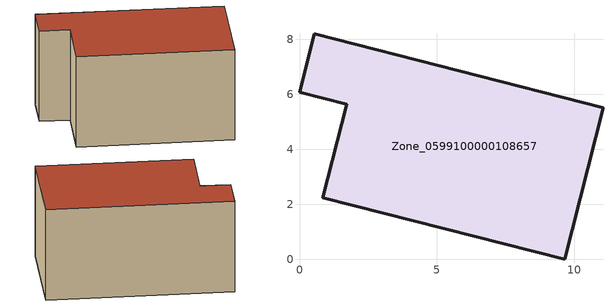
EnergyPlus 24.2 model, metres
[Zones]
Zone_0599100000108657
 floor ground (C_G): 11.04,5.52 9.64,0 0.85,2.24 1.71,5.64 0,6.08 0.54,8.21 z0
 wall outside (C_F): 9.64,0 11.04,5.52 0.54,8.21 0,6.08 1.71,5.64 0.85,2.24 9.64,0 z0:5.73
 roof outside (C_R): 0.85,2.24 9.64,0 11.04,5.52 0.54,8.21 0,6.08 1.71,5.64 z5.73
[BUILDING]
Pand.0599100000108657: North Axis=0; Terrain=City; Loads Convergence Tolerance Value=0.04; Temperature Convergence Tolerance Value=0.4; Solar Distribution=FullExterior; Maximum Number of Warmup Days=25; Minimum Number of Warmup Days=1
[Site:Location]
Rotterdam.The.Hague.AP_ZH_NLD Design_Conditions: Latitude=51.96; Longitude=4.45; Time Zone=1; Elevation=-4.5
[SITE:GROUNDTEMPERATURE:BUILDINGSURFACE]
18, 18, 18, 18, 18, 18, 18, 18, 18, 18, 18, 18
[MATERIAL] Thermal Absorptance=0.9; Solar Absorptance=0.7; Visible Absorptance=0.7
Name | Roughness | Thickness | Conductivity | Density | Specific Heat
G.TI.1975-1991 | MediumSmooth | 0.15 | 0.288461 | 540 | 1210
F.TI.1975-1991 | Rough | 0.3 | 0.230769 | 1920 | 840
R.TI.1975-1991 | MediumRough | 0.2 | 0.153846 | 1500 | 1000
[CONSTRUCTION]
C_G: G.TI.1975-1991
C_F: F.TI.1975-1991
C_R: R.TI.1975-1991
[ZONE]
Zone_0599100000108657: Type=1; Multiplier=1; Ceiling Height=Autocalculate; Volume=Autocalculate; Floor Area=autocalculate; Part of Total Floor Area=Yes
[ZONEINFILTRATION:DESIGNFLOWRATE]
Infil_Zone_0599100000108657: Zone or ZoneList or Space or SpaceList=Zone_0599100000108657; Schedule=AlwaysOn; Design Flow Rate Calculation Method=Flow/Area; Flow Rate per Floor Area=0.003; Constant Term Coefficient=1; Temperature Term Coefficient=0; Velocity Term Coefficient=0; Velocity Squared Term Coefficient=0
[HVACTEMPLATE:ZONE:IDEALLOADSAIRSYSTEM]
Zone_0599100000108657: Maximum Heating Supply Air Temperature=50; Minimum Cooling Supply Air Temperature=13; Maximum Heating Supply Air Humidity Ratio=0.0156; Minimum Cooling Supply Air Humidity Ratio=0.0077; Heating Limit=NoLimit; Cooling Limit=NoLimit; Dehumidification Control Type=ConstantSensibleHeatRatio; Cooling Sensible Heat Ratio=0.7; Dehumidification Setpoint=60; Humidification Control Type=None; Humidification Setpoint=30; Outdoor Air Method=None; Outdoor Air Flow Rate per Person=0.00944; Outdoor Air Flow Rate per Zone Floor Area=0; Outdoor Air Flow Rate per Zone=0; Demand Controlled Ventilation Type=None; Outdoor Air Economizer Type=NoEconomizer; Heat Recovery Type=None; Sensible Heat Recovery Effectiveness=0.7; Latent Heat Recovery Effectiveness=0.65
[ZONECONTROL:THERMOSTAT]
ThermostatControl_Zone_0599100000108657: Zone or ZoneList=Zone_0599100000108657; Control Type Schedule=DualSetpointControlType; Control 1=Thermostat_Zone_0599100000108657; Temperature Difference Between Cutout And Setpoint=0
[THERMOSTATSETPOINT:DUALSETPOINT]
Thermostat_Zone_0599100000108657: Heating Setpoint Temperature Schedule=HeatingSetpoint_Zone_0599100000108657; Cooling Setpoint Temperature Schedule=CoolingSetpoint_Zone_0599100000108657
[SCHEDULE:COMPACT]
HeatingSetpoint_Zone_0599100000108657: Through: 12/31, For: AllDays, Until: 24:00, 21
CoolingSetpoint_Zone_0599100000108657: Through: 12/31, For: AllDays, Until: 24:00, 24
DualSetpointControlType: Through: 12/31, For: AllDays, Until: 24:00, 4
AlwaysOn: Through: 12/31, For: AllDays, Until: 24:00, 1
